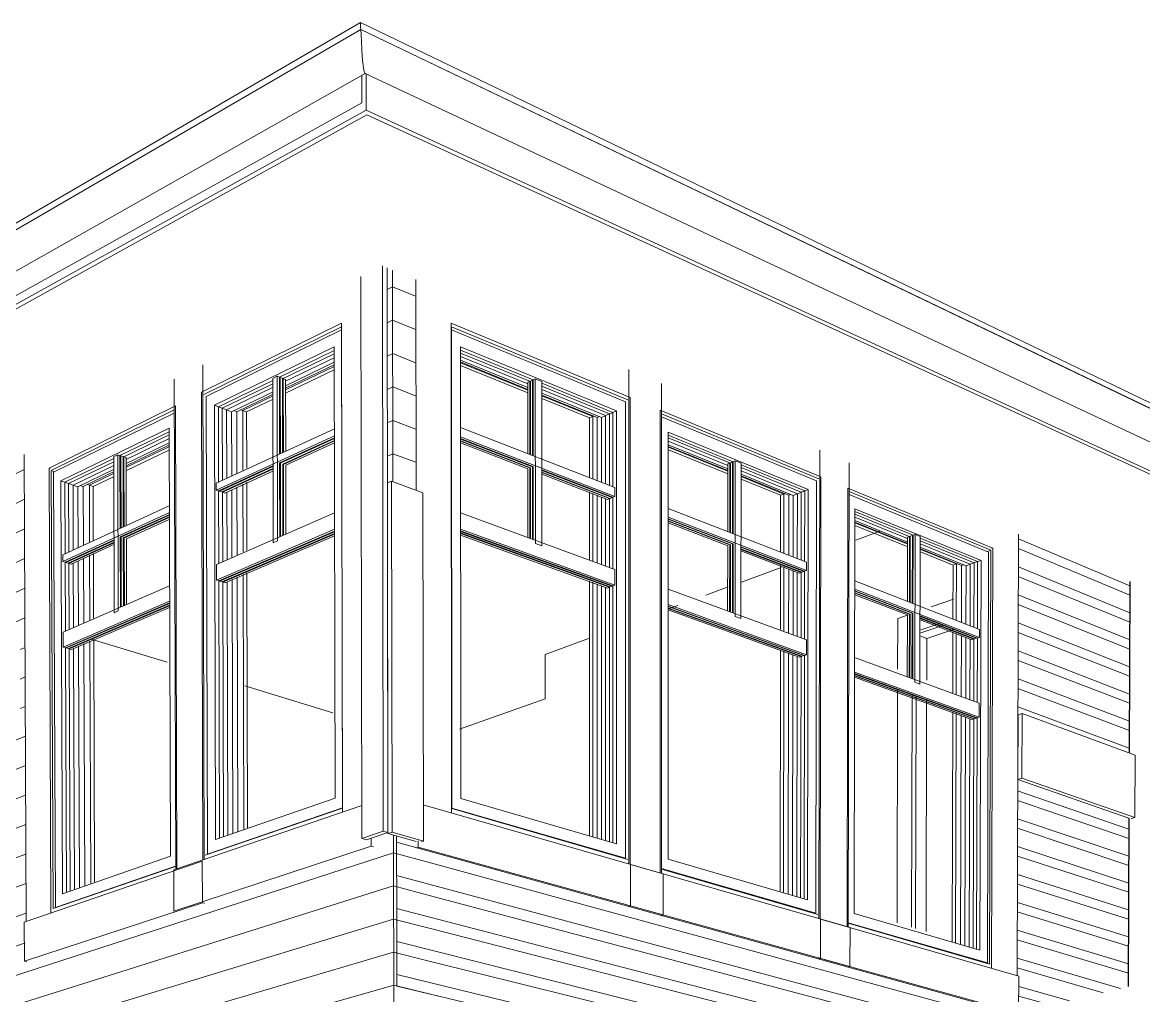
# Model space of a CAD drawing. Header units: inches. Extents: x 490.8 to 498.2, y -67.1 to -6.9.
# Drawn here: x 494.4896 to 494.863, y -55.8712 to -55.5471 of the extents above; entities that cross this region are included whole.
import ezdxf

# ---------------------------------------------------------------- set-up
doc = ezdxf.new("R2010")
doc.units = ezdxf.units.IN
doc.header["$MEASUREMENT"] = 0
for name, color, linetype, lineweight in [('A-DOOR', 31, 'Continuous', 13), ('A-DOOR-FRAM', 31, 'Continuous', 9), ('A-GLAZ', 151, 'Continuous', 13), ('A-PART', 2, 'Continuous', 9), ('A-ROOF-OTLN', 132, 'Continuous', 9), ('A-WALL', 113, 'Continuous', 13), ('A-WALL-PATT', 111, 'Continuous', 13), ('I-WALL', 2, 'Continuous', 13)]:
    doc.layers.add(name, color=color, linetype=linetype, lineweight=lineweight)

# ---------------------------------------------------------------- blocks, each defined once
blk = doc.blocks.new('FP_47-Back Patio1')
at = {"layer": 'A-WALL-PATT', "lineweight": 9}
for p, q in [((64.57163, -55.636), (64.57346, -55.63509)), ((64.57165, -55.64711), (64.57347, -55.64623)), ((64.57166, -55.65822), (64.57349, -55.65735)), ((64.57168, -55.66933), (64.57351, -55.66848)), ((64.5717, -55.68043), (64.57352, -55.67959)), ((64.57172, -55.69152), (64.57354, -55.69071)), ((64.3376, -55.75219), (64.45077, -55.696)), ((64.33766, -55.76091), (64.45081, -55.70588)), ((64.33772, -55.76963), (64.45086, -55.71575)), ((64.33778, -55.77834), (64.4509, -55.72562)), ((64.33784, -55.78705), (64.45094, -55.73548)), ((64.33791, -55.79576), (64.45099, -55.74534)), ((64.44938, -55.75592), (64.45103, -55.7552)), ((64.44942, -55.76575), (64.45107, -55.76505)), ((64.44946, -55.77558), (64.45112, -55.77489)), ((64.33815, -55.83055), (64.45116, -55.78474)), ((64.33821, -55.83924), (64.4512, -55.79457)), ((64.33827, -55.84792), (64.45124, -55.80441)), ((64.33833, -55.8566), (64.45129, -55.81423)), ((64.33839, -55.86528), (64.45133, -55.82406)), ((64.33863, -55.89996), (64.57375, -55.82361)), ((64.33845, -55.87396), (64.45137, -55.83388)), ((64.33869, -55.90862), (64.57377, -55.83465)), ((64.33851, -55.88263), (64.45142, -55.84369)), ((64.33875, -55.91728), (64.57378, -55.84568)), ((64.33857, -55.8913), (64.45082, -55.85371)), ((64.33862, -55.92599), (64.5738, -55.85671)), ((64.33868, -55.93464), (64.57382, -55.86773))]:
    blk.add_line(p, q, dxfattribs=at)
blk = doc.blocks.new('FP_48-Back Patio1')
at = {"layer": 'A-WALL-PATT', "lineweight": 9}
for p, q in [((64.57346, -55.63509), (64.58108, -55.63828)), ((64.57347, -55.64623), (64.5811, -55.64935)), ((64.57349, -55.65735), (64.58111, -55.66041)), ((64.57351, -55.66848), (64.58113, -55.67147)), ((64.57352, -55.67959), (64.58114, -55.68252)), ((64.57354, -55.69071), (64.58116, -55.69357)), ((64.57375, -55.82361), (64.58606, -55.82698)), ((64.57377, -55.83465), (64.58607, -55.83791)), ((64.57378, -55.84568), (64.58608, -55.84884)), ((64.5738, -55.85671), (64.5861, -55.85976)), ((64.57382, -55.86773), (64.58611, -55.87068))]:
    blk.add_line(p, q, dxfattribs=at)
blk = doc.blocks.new('FP_50-Back Patio1')
at = {"layer": 'A-WALL-PATT', "lineweight": 9}
for p, q in [((64.78188, -55.72226), (64.81901, -55.73779)), ((64.78185, -55.7316), (64.81897, -55.74681)), ((64.78182, -55.74093), (64.81894, -55.75582)), ((64.78179, -55.75026), (64.8189, -55.76483)), ((64.78177, -55.75958), (64.81887, -55.77383)), ((64.78174, -55.7689), (64.81883, -55.78283)), ((64.78171, -55.77822), (64.78175, -55.77824)), ((64.91733, -55.77891), (64.9565, -55.79529)), ((64.78168, -55.78753), (64.78172, -55.78755)), ((64.91728, -55.78708), (64.95644, -55.80313)), ((64.78165, -55.79684), (64.78169, -55.79686)), ((64.91723, -55.79525), (64.95639, -55.81096)), ((64.91718, -55.80341), (64.95633, -55.81879)), ((64.78162, -55.80614), (64.81868, -55.8188)), ((64.91713, -55.81158), (64.95628, -55.82661)), ((64.78159, -55.81544), (64.81865, -55.82779)), ((64.91707, -55.81973), (64.95622, -55.83444)), ((64.58606, -55.82698), (64.77516, -55.87873)), ((64.78156, -55.82474), (64.81861, -55.83677)), ((64.78155, -55.83404), (64.81857, -55.84574)), ((64.58607, -55.83791), (64.75684, -55.8832)), ((64.7815, -55.84332), (64.81854, -55.85471)), ((64.58608, -55.84884), (64.73791, -55.88782)), ((64.78147, -55.8526), (64.8185, -55.86368)), ((64.5861, -55.85976), (64.71834, -55.8926)), ((64.78144, -55.86188), (64.81009, -55.87021)), ((64.58611, -55.87068), (64.69809, -55.89754)), ((64.78197, -55.87132), (64.7929, -55.8744))]:
    blk.add_line(p, q, dxfattribs=at)
blk = doc.blocks.new('FP_52-Back Patio1')
at = {"layer": 'A-PART'}
for p, q in [((64.78189, -55.71905), (64.81902, -55.73469)), ((64.78186, -55.72839), (64.81899, -55.74371)), ((64.78184, -55.73772), (64.81895, -55.75272)), ((64.78181, -55.74705), (64.81891, -55.76173)), ((64.78178, -55.75638), (64.81888, -55.77074)), ((64.78175, -55.7657), (64.81884, -55.77974)), ((64.78172, -55.77502), (64.8188, -55.78874)), ((64.91735, -55.7761), (64.96219, -55.79499)), ((64.78169, -55.78433), (64.78173, -55.78435)), ((64.9173, -55.78427), (64.96213, -55.80277)), ((64.78166, -55.79364), (64.7817, -55.79366)), ((64.91725, -55.79244), (64.96208, -55.81056)), ((64.9172, -55.80061), (64.96202, -55.81834)), ((64.78163, -55.80294), (64.8187, -55.81571)), ((64.91714, -55.80877), (64.96196, -55.82612)), ((64.7816, -55.81225), (64.81866, -55.8247)), ((64.57478, -55.8201), (64.78132, -55.87723)), ((64.91709, -55.81693), (64.96191, -55.83389)), ((64.78157, -55.82154), (64.81862, -55.83368)), ((64.91704, -55.82509), (64.96185, -55.84167)), ((64.57479, -55.83113), (64.76321, -55.88165)), ((64.78155, -55.83084), (64.81859, -55.84266)), ((64.57481, -55.84216), (64.74449, -55.88622)), ((64.78155, -55.84014), (64.81855, -55.85163)), ((64.78148, -55.84941), (64.81851, -55.8606)), ((64.57483, -55.85318), (64.72514, -55.89094)), ((64.78145, -55.85869), (64.81587, -55.8688)), ((64.57485, -55.86419), (64.70513, -55.89582)), ((64.78198, -55.86813), (64.79887, -55.87295))]:
    blk.add_line(p, q, dxfattribs=at)

msp = doc.modelspace()

# ---------------------------------------------------------------- linework, layer by layer
at = {"layer": 'A-DOOR', "lineweight": 9}
for p, q in [((494.79965, -55.74922), (494.79079, -55.75219)), ((494.79079, -55.75219), (494.79075, -55.76611)), ((494.79073, -55.77264), (494.79054, -55.8498))]:
    msp.add_line(p, q, dxfattribs=at)
at = {"layer": 'A-DOOR-FRAM'}
for p, q in [((494.79972, -55.73918), (494.7922, -55.74175)), ((494.78112, -55.74556), (494.78108, -55.76247)), ((494.7846, -55.74437), (494.78112, -55.74556)), ((494.78882, -55.74937), (494.79479, -55.74735)), ((494.79618, -55.74788), (494.78882, -55.75037)), ((494.78106, -55.76905), (494.78089, -55.8469)), ((494.78569, -55.84838), (494.78588, -55.77088)), ((494.78727, -55.77138), (494.78708, -55.84879))]:
    msp.add_line(p, q, dxfattribs=at)
at = {"layer": 'A-GLAZ', "lineweight": 9}
for p, q in [((494.6207, -55.70285), (494.6206, -55.63269)), ((494.54926, -55.67018), (494.59588, -55.64718)), ((494.55002, -55.67095), (494.59586, -55.6484)), ((494.59586, -55.6484), (494.59617, -55.80871)), ((494.59588, -55.64718), (494.5962, -55.81009)), ((494.63251, -55.81029), (494.63233, -55.64724)), ((494.63233, -55.64724), (494.69201, -55.67201)), ((494.63247, -55.64846), (494.69123, -55.6728)), ((494.63265, -55.80885), (494.63247, -55.64846)), ((494.59587, -55.64949), (494.55081, -55.67161)), ((494.69049, -55.67346), (494.63246, -55.64947)), ((494.55351, -55.67456), (494.59345, -55.65512)), ((494.59345, -55.65512), (494.59375, -55.80537)), ((494.63562, -55.80549), (494.63546, -55.65514)), ((494.63546, -55.65514), (494.68742, -55.67644)), ((494.65971, -55.6661), (494.63546, -55.65617)), ((494.65971, -55.6661), (494.63546, -55.65617)), ((494.63546, -55.65617), (494.65971, -55.6661)), ((494.59344, -55.65631), (494.57518, -55.66518)), ((494.59344, -55.65631), (494.57518, -55.66518)), ((494.57518, -55.66518), (494.59344, -55.65631)), ((494.5762, -55.6658), (494.59344, -55.65745)), ((494.59344, -55.65876), (494.57723, -55.66659)), ((494.65791, -55.66869), (494.63545, -55.65956)), ((494.63546, -55.65716), (494.65881, -55.6667)), ((494.65791, -55.66744), (494.63546, -55.65829)), ((494.54963, -55.66113), (494.55012, -55.82586)), ((494.59341, -55.66168), (494.5772, -55.66948)), ((494.5772, -55.66948), (494.59341, -55.66168)), ((494.59341, -55.66279), (494.5772, -55.67057)), ((494.59343, -55.66026), (494.57722, -55.66807)), ((494.59343, -55.66108), (494.57722, -55.66888)), ((494.6579, -55.66949), (494.63544, -55.66038)), ((494.63544, -55.66038), (494.6579, -55.66949)), ((494.6579, -55.67044), (494.63544, -55.66134)), ((494.65791, -55.66926), (494.63545, -55.66014)), ((494.69151, -55.82729), (494.69155, -55.66267)), ((494.54063, -55.82911), (494.5401, -55.66591)), ((494.57294, -55.66627), (494.55485, -55.67506)), ((494.57294, -55.66627), (494.55485, -55.67506)), ((494.55485, -55.67506), (494.57294, -55.66627)), ((494.55613, -55.67553), (494.57294, -55.66739)), ((494.68624, -55.67695), (494.66255, -55.66726)), ((494.68624, -55.67695), (494.66255, -55.66726)), ((494.66255, -55.66726), (494.68624, -55.67695)), ((494.70247, -55.66729), (494.70239, -55.83043)), ((494.54972, -55.826), (494.54926, -55.67018)), ((494.57293, -55.66867), (494.5576, -55.67608)), ((494.57293, -55.67015), (494.55924, -55.67675)), ((494.57292, -55.67095), (494.56097, -55.6767)), ((494.66255, -55.66823), (494.6851, -55.67743)), ((494.6838, -55.67799), (494.66255, -55.66934)), ((494.68246, -55.67867), (494.66255, -55.67058)), ((494.68102, -55.67864), (494.66255, -55.67115)), ((494.49846, -55.69554), (494.54053, -55.67481)), ((494.54053, -55.67481), (494.54102, -55.82898)), ((494.55081, -55.67161), (494.55127, -55.82404)), ((494.55393, -55.81921), (494.55351, -55.67456)), ((494.55485, -55.67506), (494.55351, -55.67456)), ((494.5729, -55.67154), (494.56297, -55.67632)), ((494.56297, -55.67632), (494.5729, -55.67154)), ((494.5729, -55.67263), (494.56423, -55.67679)), ((494.67955, -55.67828), (494.66255, -55.67138)), ((494.66255, -55.67138), (494.67955, -55.67828)), ((494.67844, -55.67876), (494.66255, -55.67232)), ((494.69046, -55.82543), (494.69049, -55.67346)), ((494.69201, -55.67201), (494.69197, -55.82742)), ((494.49918, -55.69628), (494.54014, -55.67614)), ((494.54013, -55.67718), (494.49995, -55.69689)), ((494.55485, -55.67506), (494.55492, -55.7001)), ((494.55613, -55.67553), (494.55485, -55.67506)), ((494.55485, -55.67506), (494.55492, -55.7001)), ((494.55492, -55.7001), (494.55485, -55.67506)), ((494.55485, -55.67506), (494.5576, -55.67608)), ((494.5562, -55.69952), (494.55613, -55.67553)), ((494.5576, -55.67608), (494.55767, -55.69881)), ((494.55924, -55.67675), (494.5576, -55.67614)), ((494.55924, -55.67675), (494.5593, -55.698)), ((494.56097, -55.6767), (494.56001, -55.67635)), ((494.56097, -55.6767), (494.56102, -55.69716)), ((494.56221, -55.67604), (494.56297, -55.67632)), ((494.56297, -55.67632), (494.56302, -55.69615)), ((494.56302, -55.69615), (494.56297, -55.67632)), ((494.56297, -55.67632), (494.56423, -55.67679)), ((494.56423, -55.67679), (494.56428, -55.69554)), ((494.67844, -55.67876), (494.67955, -55.67828)), ((494.67955, -55.67828), (494.67989, -55.67813)), ((494.67955, -55.69892), (494.67955, -55.67828)), ((494.67955, -55.67828), (494.67955, -55.69892)), ((494.68172, -55.67834), (494.68102, -55.67864)), ((494.68102, -55.69956), (494.68102, -55.67864)), ((494.6838, -55.6781), (494.68246, -55.67867)), ((494.68246, -55.70016), (494.68246, -55.67867)), ((494.6838, -55.67799), (494.68624, -55.67695)), ((494.6838, -55.70072), (494.6838, -55.67799)), ((494.68624, -55.67695), (494.6851, -55.67743)), ((494.6851, -55.67743), (494.6851, -55.70125)), ((494.68623, -55.70172), (494.68624, -55.67695)), ((494.68623, -55.70172), (494.68624, -55.67695)), ((494.68624, -55.67695), (494.68623, -55.70172)), ((494.68742, -55.67644), (494.68624, -55.67695)), ((494.68742, -55.67644), (494.6874, -55.82064)), ((494.70194, -55.8303), (494.70202, -55.67617)), ((494.70202, -55.67617), (494.75553, -55.69838)), ((494.70247, -55.67745), (494.7548, -55.69912)), ((494.75407, -55.69974), (494.70247, -55.67841)), ((494.5024, -55.69976), (494.53843, -55.68223)), ((494.53843, -55.68223), (494.53889, -55.82476)), ((494.67844, -55.69846), (494.67844, -55.67876)), ((494.53843, -55.68336), (494.52208, -55.69129)), ((494.53843, -55.68336), (494.52208, -55.69129)), ((494.52208, -55.69129), (494.53843, -55.68336)), ((494.52309, -55.69186), (494.53842, -55.68444)), ((494.53842, -55.68568), (494.52411, -55.69259)), ((494.70463, -55.82568), (494.70471, -55.68353)), ((494.70471, -55.68353), (494.7513, -55.70263)), ((494.72631, -55.69335), (494.70471, -55.68451)), ((494.72631, -55.69335), (494.70471, -55.68451)), ((494.70471, -55.68451), (494.72631, -55.69335)), ((494.70471, -55.68544), (494.72541, -55.69389)), ((494.53838, -55.68951), (494.52406, -55.69638)), ((494.53838, -55.68846), (494.52407, -55.69534)), ((494.52407, -55.69534), (494.53838, -55.68846)), ((494.5384, -55.68789), (494.52409, -55.69477)), ((494.53841, -55.68711), (494.5241, -55.694)), ((494.7245, -55.69458), (494.70471, -55.68651)), ((494.72451, -55.69576), (494.70471, -55.68771)), ((494.72451, -55.6963), (494.70471, -55.68826)), ((494.72451, -55.69652), (494.70472, -55.68849)), ((494.70472, -55.68849), (494.72451, -55.69652)), ((494.72451, -55.69742), (494.70472, -55.6894)), ((494.75486, -55.84555), (494.75513, -55.68954)), ((494.49085, -55.84646), (494.49017, -55.69096)), ((494.51999, -55.69231), (494.50372, -55.70021)), ((494.51999, -55.69231), (494.50372, -55.70021)), ((494.50372, -55.70021), (494.51999, -55.69231)), ((494.50498, -55.70064), (494.51999, -55.69337)), ((494.49908, -55.84365), (494.49846, -55.69554)), ((494.49884, -55.69567), (494.49846, -55.69554)), ((494.49979, -55.84214), (494.49918, -55.69628)), ((494.49918, -55.69628), (494.50036, -55.69668)), ((494.49995, -55.69689), (494.50055, -55.84178)), ((494.51998, -55.69459), (494.50644, -55.70113)), ((494.51997, -55.69599), (494.50808, -55.70172)), ((494.51996, -55.69676), (494.50981, -55.70164)), ((494.51994, -55.69732), (494.51188, -55.7012)), ((494.51188, -55.7012), (494.51994, -55.69732)), ((494.75012, -55.70309), (494.72893, -55.69442)), ((494.75012, -55.70309), (494.72893, -55.69442)), ((494.72893, -55.69442), (494.75012, -55.70309)), ((494.72893, -55.69533), (494.74899, -55.70352)), ((494.74769, -55.70403), (494.72893, -55.69639)), ((494.76495, -55.69369), (494.76466, -55.84837)), ((494.50296, -55.83723), (494.5024, -55.69976)), ((494.50372, -55.70021), (494.5024, -55.69976)), ((494.50372, -55.70021), (494.50381, -55.72405)), ((494.50498, -55.70064), (494.50372, -55.70021)), ((494.50372, -55.70021), (494.50381, -55.72405)), ((494.50381, -55.72405), (494.50372, -55.70021)), ((494.50372, -55.70021), (494.50644, -55.70113)), ((494.50507, -55.72344), (494.50498, -55.70064)), ((494.51113, -55.70094), (494.51188, -55.7012)), ((494.51994, -55.69835), (494.51312, -55.70162)), ((494.56303, -55.70083), (494.56309, -55.72343)), ((494.56309, -55.72343), (494.56303, -55.70083)), ((494.56429, -55.70022), (494.56435, -55.72285)), ((494.7463, -55.70462), (494.72894, -55.69756)), ((494.74482, -55.70455), (494.72894, -55.6981)), ((494.74322, -55.70412), (494.72894, -55.69832)), ((494.72894, -55.69832), (494.74322, -55.70412)), ((494.74211, -55.70455), (494.72894, -55.69922)), ((494.75383, -55.84377), (494.75407, -55.69974)), ((494.75553, -55.69838), (494.75528, -55.84567)), ((494.50808, -55.70172), (494.50643, -55.70116)), ((494.50644, -55.70113), (494.50652, -55.72273)), ((494.50808, -55.70172), (494.50816, -55.72193)), ((494.50981, -55.70164), (494.50886, -55.70132)), ((494.50981, -55.70164), (494.50989, -55.72108)), ((494.51188, -55.7012), (494.51195, -55.72006)), ((494.51195, -55.72006), (494.51188, -55.7012)), ((494.51188, -55.7012), (494.51312, -55.70162)), ((494.51312, -55.70162), (494.51319, -55.71945)), ((494.55493, -55.70308), (494.555, -55.7272)), ((494.55493, -55.70308), (494.555, -55.7272)), ((494.555, -55.7272), (494.55493, -55.70308)), ((494.55628, -55.72661), (494.55621, -55.70332)), ((494.55768, -55.70346), (494.55775, -55.72593)), ((494.55931, -55.70266), (494.55937, -55.72517)), ((494.56103, -55.70182), (494.5611, -55.72438)), ((494.67844, -55.72594), (494.67844, -55.70346)), ((494.67955, -55.72637), (494.67955, -55.70391)), ((494.67955, -55.70391), (494.67955, -55.72637)), ((494.68102, -55.72697), (494.68102, -55.70454)), ((494.74208, -55.72324), (494.74211, -55.70455)), ((494.74211, -55.70455), (494.74322, -55.70412)), ((494.7432, -55.72369), (494.74322, -55.70412)), ((494.74322, -55.70412), (494.7432, -55.72369)), ((494.74322, -55.70412), (494.74357, -55.70399)), ((494.7448, -55.72437), (494.74482, -55.70455)), ((494.74553, -55.70428), (494.74482, -55.70455)), ((494.74627, -55.72499), (494.7463, -55.70462)), ((494.74769, -55.70409), (494.7463, -55.70462)), ((494.74766, -55.72556), (494.74769, -55.70403)), ((494.74769, -55.70403), (494.75012, -55.70309)), ((494.74899, -55.70352), (494.74896, -55.7261)), ((494.75012, -55.70309), (494.74899, -55.70352)), ((494.75009, -55.72656), (494.75012, -55.70309)), ((494.75009, -55.72656), (494.75012, -55.70309)), ((494.75012, -55.70309), (494.75009, -55.72656)), ((494.7513, -55.70263), (494.75012, -55.70309)), ((494.7513, -55.70263), (494.75108, -55.83928)), ((494.76425, -55.84825), (494.76453, -55.70212)), ((494.76453, -55.70212), (494.81278, -55.72215)), ((494.76494, -55.70333), (494.81209, -55.72286)), ((494.81139, -55.72344), (494.76494, -55.70423)), ((494.68246, -55.72753), (494.68246, -55.70514)), ((494.6838, -55.72806), (494.6838, -55.70569)), ((494.6851, -55.70549), (494.6851, -55.72857)), ((494.68623, -55.72901), (494.68623, -55.70521)), ((494.68623, -55.72901), (494.68623, -55.70521)), ((494.68623, -55.70521), (494.68623, -55.72901)), ((494.76659, -55.84382), (494.76686, -55.70901)), ((494.76686, -55.70901), (494.80888, -55.72623)), ((494.7862, -55.71785), (494.76686, -55.70994)), ((494.7862, -55.71785), (494.76686, -55.70994)), ((494.76686, -55.70994), (494.7862, -55.71785)), ((494.76686, -55.71082), (494.7853, -55.71835)), ((494.7844, -55.71899), (494.76686, -55.71184)), ((494.78441, -55.72011), (494.76687, -55.71298)), ((494.78441, -55.72063), (494.76687, -55.7135)), ((494.78443, -55.72084), (494.76688, -55.71372)), ((494.76688, -55.71372), (494.78443, -55.72084)), ((494.78443, -55.72169), (494.76688, -55.71459)), ((494.8077, -55.72665), (494.78863, -55.71884)), ((494.8077, -55.72665), (494.78863, -55.71884)), ((494.78863, -55.71884), (494.8077, -55.72665)), ((494.78864, -55.71971), (494.80658, -55.72704)), ((494.82132, -55.71751), (494.82085, -55.86456)), ((494.80528, -55.7275), (494.78864, -55.72071)), ((494.80387, -55.72802), (494.78864, -55.72183)), ((494.80236, -55.72792), (494.78865, -55.72235)), ((494.80067, -55.72743), (494.78866, -55.72256)), ((494.78866, -55.72256), (494.80067, -55.72743)), ((494.79956, -55.72782), (494.78866, -55.72341)), ((494.81097, -55.72325), (494.81209, -55.72286)), ((494.81098, -55.86031), (494.81139, -55.72344)), ((494.81209, -55.72286), (494.81168, -55.86065)), ((494.81278, -55.72215), (494.81236, -55.86212)), ((494.81278, -55.72215), (494.81244, -55.72227)), ((494.50382, -55.72684), (494.50392, -55.74976)), ((494.50382, -55.72684), (494.50392, -55.74976)), ((494.50392, -55.74976), (494.50382, -55.72684)), ((494.50518, -55.74918), (494.50509, -55.72704)), ((494.50654, -55.72715), (494.50663, -55.74852)), ((494.50818, -55.72636), (494.50826, -55.74776)), ((494.5099, -55.72552), (494.50999, -55.74696)), ((494.51197, -55.7245), (494.51205, -55.74599)), ((494.51205, -55.74599), (494.51197, -55.7245)), ((494.51321, -55.7239), (494.51329, -55.74542)), ((494.80528, -55.7275), (494.8077, -55.72665)), ((494.80658, -55.72704), (494.80651, -55.74849)), ((494.8077, -55.72665), (494.80658, -55.72704)), ((494.80764, -55.74895), (494.8077, -55.72665)), ((494.80764, -55.74895), (494.8077, -55.72665)), ((494.8077, -55.72665), (494.80764, -55.74895)), ((494.80888, -55.72623), (494.8077, -55.72665)), ((494.80888, -55.72623), (494.8085, -55.85608)), ((494.56311, -55.73093), (494.56334, -55.81572)), ((494.56334, -55.81572), (494.56311, -55.73093)), ((494.56437, -55.73036), (494.5646, -55.81526)), ((494.74205, -55.74928), (494.74208, -55.72797)), ((494.74316, -55.74971), (494.74319, -55.72842)), ((494.74319, -55.72842), (494.74316, -55.74971)), ((494.74476, -55.75035), (494.74479, -55.7291)), ((494.74624, -55.75093), (494.74627, -55.72971)), ((494.74762, -55.75148), (494.74765, -55.73027)), ((494.74895, -55.73011), (494.74892, -55.75198)), ((494.75004, -55.75242), (494.75008, -55.72987)), ((494.75004, -55.75242), (494.75008, -55.72987)), ((494.75008, -55.72987), (494.75004, -55.75242)), ((494.79951, -55.74558), (494.79956, -55.72782)), ((494.79956, -55.72782), (494.80067, -55.72743)), ((494.80062, -55.74604), (494.80067, -55.72743)), ((494.80067, -55.72743), (494.80062, -55.74604)), ((494.80067, -55.72743), (494.80101, -55.72731)), ((494.80231, -55.74675), (494.80236, -55.72792)), ((494.80306, -55.72767), (494.80236, -55.72792)), ((494.80381, -55.74737), (494.80387, -55.72802)), ((494.80528, -55.72752), (494.80387, -55.72802)), ((494.80522, -55.74796), (494.80528, -55.7275)), ((494.55501, -55.73304), (494.55526, -55.81872)), ((494.55501, -55.73304), (494.55526, -55.81872)), ((494.55526, -55.81872), (494.55501, -55.73304)), ((494.55654, -55.81825), (494.55629, -55.73326)), ((494.55777, -55.73339), (494.558, -55.81771)), ((494.55939, -55.73264), (494.55963, -55.81711)), ((494.56112, -55.73186), (494.56135, -55.81647)), ((494.67844, -55.81783), (494.67844, -55.7331)), ((494.67955, -55.81817), (494.67955, -55.73353)), ((494.67955, -55.73353), (494.67955, -55.81817)), ((494.68102, -55.81865), (494.68102, -55.73412)), ((494.68246, -55.8191), (494.68246, -55.73468)), ((494.85833, -55.79041), (494.85856, -55.73324)), ((494.68379, -55.81952), (494.6838, -55.7352)), ((494.6851, -55.73501), (494.68509, -55.81993)), ((494.68622, -55.82028), (494.68623, -55.73475)), ((494.68622, -55.82028), (494.68623, -55.73475)), ((494.68623, -55.73475), (494.68622, -55.82028)), ((494.51208, -55.75312), (494.51239, -55.83375)), ((494.51239, -55.83375), (494.51208, -55.75312)), ((494.51332, -55.75256), (494.51363, -55.83329)), ((494.79944, -55.77035), (494.7995, -55.75009)), ((494.80055, -55.77077), (494.8006, -55.75054)), ((494.8006, -55.75054), (494.80055, -55.77077)), ((494.80224, -55.77145), (494.8023, -55.75124)), ((494.80374, -55.77203), (494.8038, -55.75186)), ((494.80515, -55.77258), (494.80521, -55.75244)), ((494.8065, -55.7523), (494.80644, -55.77308)), ((494.80757, -55.77352), (494.80763, -55.75209)), ((494.80757, -55.77352), (494.80763, -55.75209)), ((494.80763, -55.75209), (494.80757, -55.77352)), ((494.50394, -55.75531), (494.50427, -55.83675)), ((494.50394, -55.75531), (494.50427, -55.83675)), ((494.50427, -55.83675), (494.50394, -55.75531)), ((494.50553, -55.83629), (494.5052, -55.7555)), ((494.50665, -55.7556), (494.50697, -55.83576)), ((494.50829, -55.75486), (494.50861, -55.83516)), ((494.51002, -55.75407), (494.51033, -55.83452)), ((494.74193, -55.83642), (494.74204, -55.75608)), ((494.74304, -55.83676), (494.74315, -55.7565)), ((494.74315, -55.7565), (494.74304, -55.83676)), ((494.74463, -55.83727), (494.74475, -55.75713)), ((494.74611, -55.83773), (494.74623, -55.7577)), ((494.74748, -55.83817), (494.74761, -55.75824)), ((494.74891, -55.75808), (494.74878, -55.83857)), ((494.74991, -55.83891), (494.75004, -55.75786)), ((494.74991, -55.83891), (494.75004, -55.75786)), ((494.75004, -55.75786), (494.74991, -55.83891)), ((494.79922, -55.85319), (494.79943, -55.77681)), ((494.80032, -55.85353), (494.80053, -55.77723)), ((494.80053, -55.77723), (494.80032, -55.85353)), ((494.80202, -55.85407), (494.80223, -55.77789)), ((494.80351, -55.85454), (494.80372, -55.77847)), ((494.80492, -55.85497), (494.80513, -55.77901)), ((494.80643, -55.77888), (494.80621, -55.85537)), ((494.80733, -55.85572), (494.80755, -55.77869)), ((494.80733, -55.85572), (494.80755, -55.77869)), ((494.80755, -55.77869), (494.80733, -55.85572)), ((494.59375, -55.80537), (494.55393, -55.81921)), ((494.6874, -55.82064), (494.63562, -55.80549)), ((494.53999, -55.82934), (494.60262, -55.8079)), ((494.59617, -55.80871), (494.55048, -55.82441)), ((494.55127, -55.82404), (494.59617, -55.80861)), ((494.62311, -55.80759), (494.70296, -55.8306)), ((494.63265, -55.8087), (494.69046, -55.82543)), ((494.6912, -55.82579), (494.63265, -55.80885)), ((494.85801, -55.86814), (494.85824, -55.81203)), ((494.60569, -55.81874), (494.60569, -55.82145)), ((494.62143, -55.82169), (494.62143, -55.81963)), ((494.60569, -55.82145), (494.54004, -55.84305)), ((494.55141, -55.82408), (494.55127, -55.82404)), ((494.60569, -55.82145), (494.60647, -55.82167)), ((494.62075, -55.82191), (494.62143, -55.82169)), ((494.70295, -55.84427), (494.62143, -55.82169)), ((494.49022, -55.84669), (494.54948, -55.82642)), ((494.50055, -55.84178), (494.54062, -55.82803)), ((494.53889, -55.82476), (494.50296, -55.83723)), ((494.54948, -55.82642), (494.54953, -55.84025)), ((494.69046, -55.82543), (494.69023, -55.8255)), ((494.69207, -55.84125), (494.69208, -55.82746)), ((494.69208, -55.82746), (494.76522, -55.84854)), ((494.75108, -55.83928), (494.70463, -55.82568)), ((494.54062, -55.82812), (494.49979, -55.84214)), ((494.54004, -55.84305), (494.53999, -55.82934)), ((494.7024, -55.82888), (494.75383, -55.84377)), ((494.75455, -55.84412), (494.7024, -55.82903)), ((494.70296, -55.8306), (494.70295, -55.84427)), ((494.54953, -55.84025), (494.49027, -55.85973)), ((494.50069, -55.84182), (494.50055, -55.84178)), ((494.54953, -55.84025), (494.55029, -55.84044)), ((494.69139, -55.84145), (494.69207, -55.84125)), ((494.7652, -55.8615), (494.69207, -55.84125)), ((494.49027, -55.85973), (494.49022, -55.84669)), ((494.70295, -55.84427), (494.70228, -55.84446)), ((494.75383, -55.84377), (494.7536, -55.84384)), ((494.75541, -55.85879), (494.75543, -55.84572)), ((494.75543, -55.84572), (494.82141, -55.86473)), ((494.8085, -55.85608), (494.76659, -55.84382)), ((494.76466, -55.84691), (494.81098, -55.86031)), ((494.81168, -55.86065), (494.76466, -55.84705)), ((494.76522, -55.84854), (494.7652, -55.8615)), ((494.49103, -55.8599), (494.49027, -55.85973)), ((494.75473, -55.85897), (494.75541, -55.85879)), ((494.82137, -55.87706), (494.75541, -55.85879)), ((494.7652, -55.8615), (494.76452, -55.86168)), ((494.81098, -55.86031), (494.81075, -55.86037)), ((494.82141, -55.86473), (494.82137, -55.87706))]:
    msp.add_line(p, q, dxfattribs=at)
at = {"layer": 'A-GLAZ'}
for p, q in [((494.5744, -55.66489), (494.57294, -55.6656)), ((494.57294, -55.6656), (494.57308, -55.72034)), ((494.57454, -55.71971), (494.5744, -55.66489)), ((494.5744, -55.66489), (494.57518, -55.66518)), ((494.57518, -55.66518), (494.57524, -55.69077)), ((494.57543, -55.66528), (494.57518, -55.66541)), ((494.5755, -55.69064), (494.57543, -55.66528)), ((494.57543, -55.66528), (494.57621, -55.66558)), ((494.57646, -55.66568), (494.5762, -55.6658)), ((494.57621, -55.66558), (494.57626, -55.69027)), ((494.57652, -55.69014), (494.57646, -55.66568)), ((494.57646, -55.66568), (494.57723, -55.66597)), ((494.57723, -55.66597), (494.57729, -55.68977)), ((494.65791, -55.66691), (494.65859, -55.6666)), ((494.65792, -55.69067), (494.65791, -55.66691)), ((494.65859, -55.6666), (494.6586, -55.69094)), ((494.65881, -55.6667), (494.65859, -55.6666)), ((494.65881, -55.6665), (494.65949, -55.6662)), ((494.65882, -55.69104), (494.65881, -55.6665)), ((494.65949, -55.6662), (494.6595, -55.69132)), ((494.65971, -55.66629), (494.65949, -55.6662)), ((494.65971, -55.6661), (494.66039, -55.66579)), ((494.65973, -55.69141), (494.65971, -55.6661)), ((494.66039, -55.66579), (494.66042, -55.72055)), ((494.66256, -55.66668), (494.66039, -55.66579)), ((494.66258, -55.72134), (494.66256, -55.66668)), ((494.5935, -55.68236), (494.55415, -55.70052)), ((494.68691, -55.702), (494.63549, -55.68199)), ((494.55416, -55.70282), (494.5935, -55.68474)), ((494.5935, -55.68539), (494.57525, -55.69376)), ((494.57525, -55.69397), (494.5935, -55.6856)), ((494.63549, -55.68506), (494.68691, -55.70494)), ((494.65973, -55.69498), (494.63549, -55.68562)), ((494.63549, -55.68581), (494.65973, -55.69516)), ((494.5935, -55.68625), (494.57627, -55.69414)), ((494.57627, -55.69435), (494.5935, -55.68646)), ((494.5935, -55.6871), (494.5773, -55.69451)), ((494.65883, -55.69536), (494.63549, -55.68636)), ((494.63549, -55.68655), (494.65883, -55.69554)), ((494.65793, -55.69574), (494.63549, -55.6871)), ((494.52132, -55.69103), (494.51999, -55.69167)), ((494.51999, -55.69167), (494.52019, -55.74365)), ((494.52151, -55.74307), (494.52132, -55.69103)), ((494.52132, -55.69103), (494.52208, -55.69129)), ((494.52208, -55.69129), (494.52217, -55.71559)), ((494.52233, -55.69138), (494.52208, -55.69151)), ((494.52242, -55.71546), (494.52233, -55.69138)), ((494.52233, -55.69138), (494.52309, -55.69165)), ((494.52309, -55.69165), (494.52318, -55.71509)), ((494.52335, -55.69174), (494.52309, -55.69186)), ((494.52343, -55.71497), (494.52335, -55.69174)), ((494.52335, -55.69174), (494.52411, -55.69201)), ((494.52411, -55.69201), (494.52419, -55.7146)), ((494.72541, -55.69371), (494.72608, -55.69344)), ((494.72608, -55.69344), (494.72606, -55.71721)), ((494.72631, -55.69353), (494.72608, -55.69344)), ((494.72629, -55.7173), (494.72631, -55.69335)), ((494.72631, -55.69335), (494.72699, -55.69307)), ((494.72699, -55.69307), (494.72693, -55.7449)), ((494.72893, -55.69387), (494.72699, -55.69307)), ((494.57301, -55.69479), (494.55493, -55.70308)), ((494.55518, -55.70317), (494.57301, -55.695)), ((494.57301, -55.69563), (494.55595, -55.70344)), ((494.55621, -55.70353), (494.57301, -55.69584)), ((494.573, -55.69647), (494.55697, -55.7038)), ((494.57525, -55.69376), (494.57531, -55.71835)), ((494.57556, -55.71823), (494.5755, -55.69364)), ((494.57627, -55.69414), (494.57633, -55.71788)), ((494.57659, -55.71776), (494.57653, -55.69401)), ((494.5773, -55.69451), (494.57735, -55.71741)), ((494.65794, -55.71859), (494.65793, -55.69574)), ((494.6586, -55.69527), (494.65861, -55.71885)), ((494.65884, -55.71894), (494.65883, -55.69536)), ((494.6595, -55.69489), (494.65951, -55.7192)), ((494.65974, -55.71929), (494.65973, -55.69498)), ((494.68623, -55.70521), (494.66257, -55.69608)), ((494.66257, -55.69626), (494.68601, -55.70531)), ((494.68533, -55.70558), (494.66257, -55.6968)), ((494.66257, -55.69699), (494.6851, -55.70567)), ((494.72448, -55.71656), (494.7245, -55.69407)), ((494.7245, -55.69407), (494.72518, -55.6938)), ((494.72518, -55.6938), (494.72516, -55.71684)), ((494.72541, -55.69389), (494.72518, -55.6938)), ((494.72538, -55.71693), (494.72541, -55.69371)), ((494.72887, -55.74561), (494.72893, -55.69387)), ((494.55415, -55.70052), (494.55416, -55.70282)), ((494.68443, -55.70595), (494.66257, -55.69753)), ((494.55493, -55.70308), (494.55416, -55.70282)), ((494.55518, -55.70296), (494.55518, -55.70317)), ((494.55595, -55.70344), (494.55518, -55.70317)), ((494.55621, -55.70332), (494.55621, -55.70353)), ((494.55697, -55.7038), (494.55621, -55.70353)), ((494.68691, -55.70494), (494.68691, -55.702)), ((494.53851, -55.70806), (494.50306, -55.72442)), ((494.6851, -55.70567), (494.68443, -55.70595)), ((494.6851, -55.70567), (494.6851, -55.70549)), ((494.68601, -55.70531), (494.68533, -55.70558)), ((494.68601, -55.70531), (494.68601, -55.70512)), ((494.68691, -55.70494), (494.68623, -55.70521)), ((494.50307, -55.7266), (494.53852, -55.71032)), ((494.53852, -55.71094), (494.52218, -55.71843)), ((494.52218, -55.71863), (494.53851, -55.71114)), ((494.53851, -55.71175), (494.52319, -55.71876)), ((494.52319, -55.71897), (494.53851, -55.71196)), ((494.59355, -55.71042), (494.55423, -55.72755)), ((494.68691, -55.72927), (494.63552, -55.71042)), ((494.70469, -55.71181), (494.75076, -55.72962)), ((494.75076, -55.72684), (494.7047, -55.70892)), ((494.53851, -55.71257), (494.52421, -55.7191)), ((494.55425, -55.73279), (494.59356, -55.71586)), ((494.63552, -55.71586), (494.68691, -55.73449)), ((494.72628, -55.72068), (494.70469, -55.71234)), ((494.70469, -55.71252), (494.72628, -55.72085)), ((494.72538, -55.72102), (494.70469, -55.71305)), ((494.7047, -55.71322), (494.72538, -55.7212)), ((494.72448, -55.72137), (494.7047, -55.71375)), ((494.52009, -55.71938), (494.50382, -55.72684)), ((494.50408, -55.72692), (494.52009, -55.71959)), ((494.52218, -55.71843), (494.52226, -55.74177)), ((494.52251, -55.74166), (494.52243, -55.71831)), ((494.52319, -55.71876), (494.52327, -55.74131)), ((494.52353, -55.74119), (494.52344, -55.71864)), ((494.52421, -55.7191), (494.52428, -55.74085)), ((494.59356, -55.71647), (494.55501, -55.73304)), ((494.55527, -55.73312), (494.59356, -55.71667)), ((494.59356, -55.71727), (494.55604, -55.73338)), ((494.55629, -55.73346), (494.59356, -55.71747)), ((494.59356, -55.71807), (494.55706, -55.73371)), ((494.57308, -55.72034), (494.57454, -55.71971)), ((494.68623, -55.73475), (494.63552, -55.71638)), ((494.63552, -55.71656), (494.686, -55.73483)), ((494.68533, -55.73509), (494.63552, -55.71708)), ((494.63552, -55.71726), (494.6851, -55.73518)), ((494.68442, -55.73543), (494.63552, -55.71778)), ((494.78435, -55.73985), (494.7844, -55.71851)), ((494.7844, -55.71851), (494.78508, -55.71826)), ((494.78508, -55.71826), (494.78503, -55.74013)), ((494.7853, -55.71835), (494.78508, -55.71826)), ((494.78525, -55.74022), (494.7853, -55.71818)), ((494.7853, -55.71818), (494.78598, -55.71793)), ((494.78598, -55.71793), (494.78592, -55.7405)), ((494.7862, -55.71802), (494.78598, -55.71793)), ((494.78615, -55.74059), (494.7862, -55.71785)), ((494.7862, -55.71785), (494.78688, -55.7176)), ((494.78688, -55.7176), (494.78676, -55.7668)), ((494.78863, -55.71832), (494.78688, -55.7176)), ((494.78851, -55.76744), (494.78863, -55.71832)), ((494.52009, -55.72019), (494.50483, -55.72717)), ((494.50509, -55.72725), (494.52009, -55.72039)), ((494.52008, -55.72098), (494.50584, -55.72749)), ((494.66042, -55.72055), (494.66258, -55.72134)), ((494.72445, -55.74299), (494.72448, -55.72137)), ((494.72515, -55.72093), (494.72513, -55.74325)), ((494.72536, -55.74334), (494.72538, -55.72102)), ((494.72606, -55.72059), (494.72603, -55.7436)), ((494.72626, -55.74369), (494.72628, -55.72068)), ((494.75008, -55.72987), (494.7289, -55.72169)), ((494.7289, -55.72186), (494.74985, -55.72995)), ((494.74918, -55.7302), (494.7289, -55.72238)), ((494.7289, -55.72255), (494.74895, -55.73028)), ((494.74827, -55.73053), (494.7289, -55.72307)), ((494.50306, -55.72442), (494.50307, -55.7266)), ((494.50382, -55.72684), (494.50307, -55.7266)), ((494.50408, -55.72672), (494.50408, -55.72692)), ((494.50483, -55.72717), (494.50408, -55.72692)), ((494.50509, -55.72705), (494.50509, -55.72725)), ((494.75076, -55.72962), (494.75076, -55.72684)), ((494.50584, -55.72749), (494.50509, -55.72725)), ((494.55423, -55.72755), (494.55425, -55.73279)), ((494.68691, -55.73449), (494.68691, -55.72927)), ((494.74895, -55.73028), (494.74827, -55.73053)), ((494.74895, -55.73028), (494.74895, -55.73011)), ((494.74985, -55.72995), (494.74918, -55.7302)), ((494.74985, -55.72995), (494.74985, -55.72978)), ((494.75076, -55.72962), (494.75008, -55.72987)), ((494.5386, -55.73468), (494.50316, -55.75011)), ((494.55501, -55.73304), (494.55425, -55.73279)), ((494.55527, -55.73292), (494.55527, -55.73312)), ((494.55604, -55.73338), (494.55527, -55.73312)), ((494.55629, -55.73326), (494.55629, -55.73346)), ((494.55706, -55.73371), (494.55629, -55.73346)), ((494.686, -55.73483), (494.686, -55.73466)), ((494.68691, -55.73449), (494.68623, -55.73475)), ((494.80831, -55.74922), (494.76681, -55.73308)), ((494.6851, -55.73518), (494.68442, -55.73543)), ((494.6851, -55.73518), (494.6851, -55.73501)), ((494.686, -55.73483), (494.68533, -55.73509)), ((494.75072, -55.75268), (494.70468, -55.73579)), ((494.76681, -55.73583), (494.8083, -55.75187)), ((494.78614, -55.7438), (494.76681, -55.73633)), ((494.76681, -55.7365), (494.78614, -55.74396)), ((494.78524, -55.74411), (494.76681, -55.737)), ((494.76681, -55.73717), (494.78524, -55.74427)), ((494.78434, -55.74441), (494.76681, -55.73767)), ((494.50318, -55.75508), (494.53861, -55.73984)), ((494.53861, -55.74041), (494.50394, -55.75531)), ((494.50419, -55.75539), (494.53861, -55.74061)), ((494.53861, -55.74118), (494.50495, -55.75561)), ((494.5052, -55.75569), (494.53861, -55.74137)), ((494.5386, -55.74194), (494.50596, -55.75592)), ((494.70468, -55.74093), (494.75071, -55.75763)), ((494.75004, -55.75786), (494.70468, -55.74143)), ((494.70468, -55.7416), (494.74981, -55.75793)), ((494.74913, -55.75817), (494.70468, -55.74209)), ((494.52019, -55.74365), (494.52151, -55.74307)), ((494.70468, -55.74226), (494.74891, -55.75824)), ((494.74823, -55.75847), (494.70468, -55.74275)), ((494.72693, -55.7449), (494.72887, -55.74561)), ((494.78429, -55.76494), (494.78434, -55.74441)), ((494.78502, -55.74401), (494.78497, -55.7652)), ((494.78519, -55.76529), (494.78524, -55.74411)), ((494.78592, -55.74371), (494.78586, -55.76555)), ((494.78609, -55.76564), (494.78614, -55.7438)), ((494.80763, -55.75209), (494.78857, -55.74473)), ((494.78857, -55.7449), (494.8074, -55.75217)), ((494.80673, -55.75239), (494.78857, -55.74539)), ((494.78857, -55.74555), (494.80651, -55.75247)), ((494.80583, -55.75269), (494.78857, -55.74604)), ((494.8083, -55.75187), (494.80831, -55.74922)), ((494.50316, -55.75011), (494.50318, -55.75508)), ((494.75071, -55.75763), (494.75072, -55.75268)), ((494.80651, -55.75247), (494.80583, -55.75269)), ((494.80651, -55.75247), (494.80651, -55.7523)), ((494.8074, -55.75217), (494.80673, -55.75239)), ((494.8074, -55.75217), (494.8074, -55.752)), ((494.8083, -55.75187), (494.80763, -55.75209)), ((494.50394, -55.75531), (494.50318, -55.75508)), ((494.50419, -55.7552), (494.50419, -55.75539)), ((494.50495, -55.75561), (494.50419, -55.75539)), ((494.5052, -55.7555), (494.5052, -55.75569)), ((494.50596, -55.75592), (494.5052, -55.75569)), ((494.74891, -55.75824), (494.74823, -55.75847)), ((494.74891, -55.75824), (494.74891, -55.75808)), ((494.74981, -55.75793), (494.74913, -55.75817)), ((494.74981, -55.75793), (494.74981, -55.75777)), ((494.75071, -55.75763), (494.75004, -55.75786)), ((494.80824, -55.77378), (494.76676, -55.75856)), ((494.76675, -55.76344), (494.80823, -55.77848)), ((494.80755, -55.77869), (494.76675, -55.76391)), ((494.76675, -55.76407), (494.80733, -55.77876)), ((494.80665, -55.77897), (494.76675, -55.76454)), ((494.76675, -55.76469), (494.80643, -55.77904)), ((494.80576, -55.77924), (494.76676, -55.76516)), ((494.78676, -55.7668), (494.78851, -55.76744)), ((494.80823, -55.77848), (494.80824, -55.77378)), ((494.80643, -55.77904), (494.80576, -55.77924)), ((494.80643, -55.77904), (494.80643, -55.77888)), ((494.80733, -55.77876), (494.80665, -55.77897)), ((494.80733, -55.77876), (494.80733, -55.7786)), ((494.80823, -55.77848), (494.80755, -55.77869))]:
    msp.add_line(p, q, dxfattribs=at)
at = {"layer": 'A-PART'}
for p, q in [((494.85822, -55.79036), (494.85845, -55.73328)), ((494.8579, -55.86816), (494.85813, -55.81206)), ((494.61419, -55.81803), (494.61424, -55.84594)), ((494.61424, -55.84594), (494.61427, -55.86798)), ((494.62958, -55.87165), (494.61427, -55.86798))]:
    msp.add_line(p, q, dxfattribs=at)
at = {"layer": 'A-ROOF-OTLN'}
for p, q in [((494.34152, -55.69887), (494.60219, -55.54708)), ((494.6022, -55.54706), (494.60221, -55.54708)), ((494.6022, -55.54707), (495.09584, -55.7849)), ((494.60233, -55.54944), (494.34196, -55.70047)), ((495.09483, -55.78586), (494.60233, -55.54944)), ((495.09486, -55.78588), (494.60233, -55.54945)), ((494.60376, -55.56406), (494.34659, -55.70958)), ((494.60261, -55.5738), (494.60259, -55.56455)), ((495.0839, -55.78947), (494.60371, -55.56407)), ((494.60409, -55.57624), (494.60407, -55.56412)), ((494.60261, -55.5738), (494.34765, -55.71595)), ((494.60409, -55.57624), (494.34766, -55.71843)), ((494.60434, -55.57785), (494.34848, -55.71932)), ((495.08088, -55.79569), (494.60409, -55.57624)), ((495.07882, -55.7957), (494.60434, -55.57785))]:
    msp.add_line(p, q, dxfattribs=at)
for points in [[(494.60221, -55.54708, 0), (494.60219, -55.54707, 0), (494.60217, -55.54714, 0), (494.60216, -55.54728, 0), (494.60216, -55.54748, 0), (494.60216, -55.54774, 0), (494.60217, -55.54803, 0), (494.60218, -55.54833, 0), (494.6022, -55.54863, 0), (494.60223, -55.5489, 0), (494.60225, -55.54913, 0), (494.60228, -55.54931, 0), (494.60231, -55.54941, 0), (494.60233, -55.54944, 0)], [(494.60233, -55.54944, 0), (494.60231, -55.54941, 0), (494.60228, -55.54931, 0), (494.60225, -55.54913, 0), (494.60223, -55.5489, 0), (494.6022, -55.54863, 0), (494.60218, -55.54833, 0), (494.60217, -55.54803, 0), (494.60216, -55.54774, 0), (494.60216, -55.54748, 0), (494.60216, -55.54728, 0), (494.60217, -55.54714, 0), (494.60219, -55.54707, 0)], [(494.60235, -55.54945, 0), (494.60238, -55.55104, 0), (494.60247, -55.55349, 0), (494.60261, -55.55601, 0), (494.60279, -55.55842, 0), (494.603, -55.56055, 0), (494.60323, -55.56226, 0), (494.60345, -55.56344, 0), (494.60365, -55.564, 0)], [(494.60371, -55.56404, 0), (494.60365, -55.564, 0), (494.60345, -55.56344, 0), (494.60323, -55.56226, 0), (494.603, -55.56055, 0), (494.60279, -55.55842, 0), (494.60261, -55.55601, 0), (494.60247, -55.55349, 0), (494.60238, -55.55104, 0), (494.60235, -55.54945, 0)]]:
    msp.add_polyline3d(points, dxfattribs=at)
at = {"layer": 'A-WALL'}
for p, q in [((494.60978, -55.81646), (494.60948, -55.62809)), ((494.61104, -55.62875), (494.61134, -55.81689)), ((494.61297, -55.7), (494.61287, -55.62952)), ((494.60231, -55.6317), (494.60265, -55.81883)), ((494.61116, -55.70045), (494.61251, -55.69986)), ((494.61134, -55.81724), (494.61116, -55.70045)), ((494.62298, -55.70371), (494.61251, -55.69986)), ((494.61251, -55.69986), (494.61269, -55.81679)), ((494.62313, -55.8197), (494.62298, -55.70371)), ((494.85822, -55.79036), (494.85845, -55.73328)), ((494.82111, -55.79918), (494.82117, -55.77765)), ((494.82117, -55.77765), (494.82253, -55.77724)), ((494.82253, -55.77724), (494.82246, -55.79879)), ((494.86015, -55.7911), (494.82253, -55.77724)), ((494.86007, -55.8119), (494.86015, -55.7911)), ((494.82111, -55.79918), (494.82246, -55.79879)), ((494.85813, -55.81206), (494.82111, -55.79918)), ((494.82246, -55.79879), (494.86007, -55.8119)), ((494.8579, -55.86816), (494.85813, -55.81206)), ((494.85884, -55.81224), (494.86007, -55.8119)), ((494.60265, -55.81883), (494.60978, -55.81646)), ((494.61134, -55.81689), (494.60978, -55.81646)), ((494.61134, -55.81724), (494.61269, -55.81679)), ((494.61269, -55.81679), (494.62313, -55.8197)), ((494.60421, -55.81926), (494.60265, -55.81883)), ((494.61134, -55.81689), (494.60421, -55.81926)), ((494.62075, -55.81985), (494.61134, -55.81724)), ((494.61333, -55.92783), (494.61316, -55.81774)), ((494.62246, -55.81992), (494.62313, -55.8197))]:
    msp.add_line(p, q, dxfattribs=at)
at = {"layer": 'I-WALL'}
for p, q in [((494.7751, -55.71651), (494.76712, -55.71945)), ((494.74231, -55.72858), (494.72911, -55.73344)), ((494.72467, -55.73507), (494.7172, -55.73782)), ((494.70786, -55.74126), (494.70481, -55.74238)), ((494.78882, -55.75037), (494.79618, -55.74788)), ((494.53775, -55.76013), (494.51247, -55.75243)), ((494.67842, -55.75209), (494.66367, -55.75752)), ((494.78882, -55.75145), (494.79079, -55.75219)), ((494.66367, -55.75752), (494.66367, -55.77228)), ((494.59293, -55.77695), (494.56365, -55.76802)), ((494.78708, -55.84879), (494.78727, -55.77138)), ((494.66367, -55.77228), (494.63521, -55.78239))]:
    msp.add_line(p, q, dxfattribs=at)

# ---------------------------------------------------------------- block references
at = {"layer": 'A-PART'}
msp.add_blockref('FP_52-Back Patio1', (430.03942, 0), dxfattribs=at)
at = {"layer": 'A-WALL', "lineweight": 9}
for name in ['FP_47-Back Patio1', 'FP_48-Back Patio1', 'FP_50-Back Patio1']:
    msp.add_blockref(name, (430.03942, 0), dxfattribs=at)

doc.saveas('drawing.dxf')
